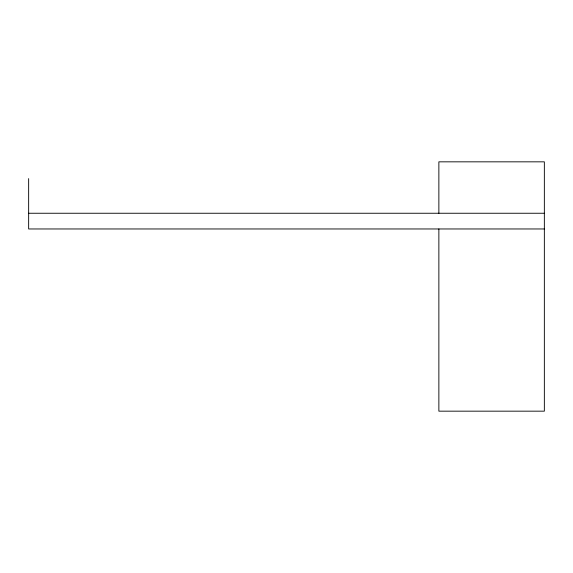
<?xml version="1.0" encoding="UTF-8"?>
<svg xmlns="http://www.w3.org/2000/svg" width="573" height="573" viewBox="0 0 573 573"><rect width="100%" height="100%" fill="white"/><g stroke="black" fill="none" stroke-linecap="round" stroke-linejoin="round"><path stroke-width="0.86" d="M28.65 213.249L544.35 213.249M544.35 228.964L28.65 228.964L28.65 178.618M438.868 213.249L438.868 161.837L544.35 161.837L544.35 411.163L438.868 411.163L438.868 228.964"/></g></svg>
